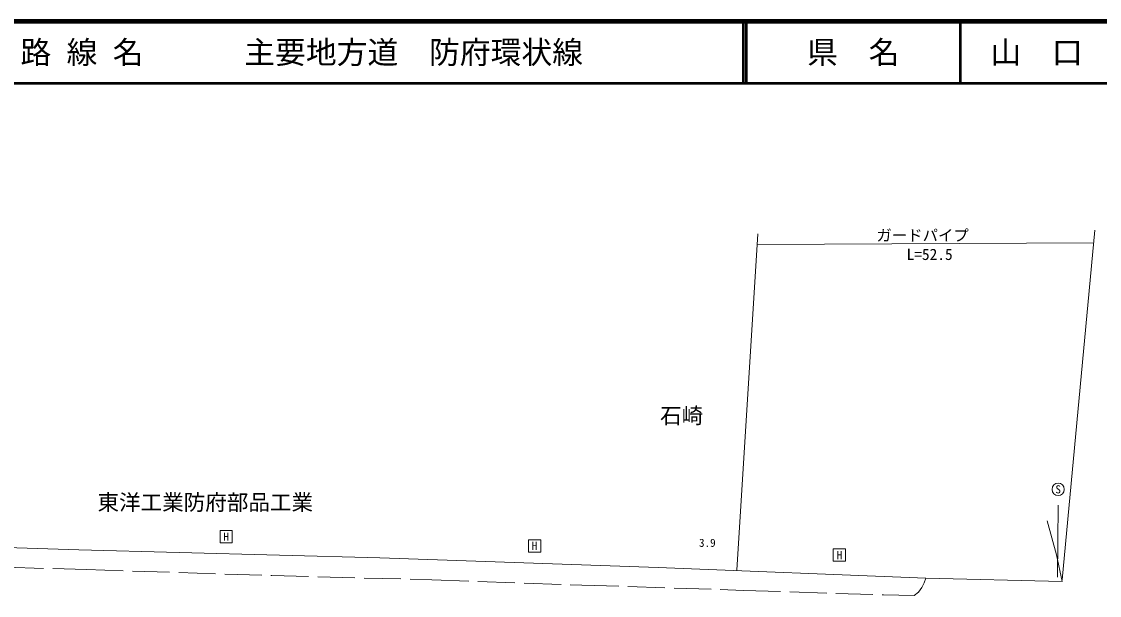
# Model space of a CAD drawing. Units: millimetres, scale not verified. Extents: x 40000 to 680000, y 20000 to 380000.
# Drawn here: x 180565 to 355600, y 286775 to 380000 of the extents above; entities that cross this region are included whole.
import ezdxf
from ezdxf.enums import TextEntityAlignment as Align

# ---------------------------------------------------------------- set-up
doc = ezdxf.new("R2010")
doc.units = ezdxf.units.MM
doc.header["$LTSCALE"] = 1000
doc.linetypes.add('DASHED', pattern=[7.5, 6, -1.5])
for name, color, linetype, lineweight in [('M-BGD', 7, 'Continuous', 13), ('M-BGD-EXST', 7, 'Continuous', 13), ('M-STR-HTXT', 7, 'Continuous', 13), ('M-TTL', 2, 'Continuous', 140), ('M-TTL-LINE', 7, 'Continuous', 50)]:
    doc.layers.add(name, color=color, linetype=linetype, lineweight=lineweight)
doc.layers.add('M-BMK-HTXT', color=7, linetype='Continuous')
doc.layers.add('M-TTL-TXT', color=7, linetype='Continuous')
doc.styles.add('ＭＳ ゴシック', font='')
doc.styles.get('ＭＳ ゴシック').set_extended_font_data('MS Gothic')

msp = doc.modelspace()

# ---------------------------------------------------------------- linework, layer by layer
at = {"layer": 'M-BGD'}
for points in [[(327387, 289562), (349541, 289040), (348654, 293384), (347120, 298870)], [(327387, 289562), (283966, 291342), (238740, 292864), (189841, 294196), (147808, 295536), (119270, 296366), (106444, 296670), (100760, 296670), (95619, 296409), (91562, 296192), (86963, 295737), (82971, 295303), (78827, 294717), (72927, 293741), (67715, 292642)]]:
    msp.add_lwpolyline(points, dxfattribs=at)
at = {"layer": 'M-BGD', "linetype": 'DASHED'}
msp.add_lwpolyline([(68305, 289721), (76053, 291123), (82311, 292064), (88830, 292780), (96505, 293289), (104158, 293451), (111948, 293289), (128940, 292850), (155648, 292020), (191087, 290968), (221180, 289996), (247182, 289325), (271540, 288452), (297815, 287602), (320537, 286852), (325492, 286775), (326233, 287295), (326754, 288055), (327134, 288816), (327387, 289562)], dxfattribs=at)
at = {"layer": 'M-BGD-EXST'}
msp.add_line((348874, 301461), (348781, 289760), dxfattribs=at)
for points in [[(212791, 295328), (214791, 295328), (214791, 297328), (212791, 297328)], [(262874, 293829), (264874, 293829), (264874, 295829), (262874, 295829)], [(312383, 292324), (314383, 292324), (314383, 294324), (312383, 294324)]]:
    msp.add_lwpolyline(points, close=True, dxfattribs=at)
msp.add_circle((348899, 304012), 1000, dxfattribs=at)
at = {"layer": 'M-STR-HTXT'}
for p, q in [((300107, 345524), (296722, 290882)), ((354861, 346115), (349571, 289319)), ((299999, 343781), (354667, 344034))]:
    msp.add_line(p, q, dxfattribs=at)
at = {"layer": 'M-TTL'}
msp.add_line((680000, 380000), (40000, 380000), dxfattribs=at)
at = {"layer": 'M-TTL-LINE'}
for p, q in [((297750, 380000), (297750, 370000)), ((298250, 380000), (298250, 370000)), ((333000, 380000), (333000, 370000)), ((40000, 370000), (680000, 370000))]:
    msp.add_line(p, q, dxfattribs=at)

# ---------------------------------------------------------------- texts
at = {"layer": 'M-BGD-EXST', "style": 'ＭＳ ゴシック'}
for s, p in [('S', (348899, 304012)), ('H', (213791, 296328)), ('H', (263874, 294829)), ('H', (313383, 293324))]:
    msp.add_text(s, height=1320, dxfattribs=at).set_placement(p, align=Align.MIDDLE_CENTER)
at = {"layer": 'M-BMK-HTXT', "style": 'ＭＳ ゴシック'}
for s, height, p in [('石崎', 2566, (287754, 315989)), ('東洋工業防府部品工業', 2566, (210400, 301906)), ('3.9', 1320, (291930, 295327))]:
    msp.add_text(s, height=height, dxfattribs=at).set_placement(p, align=Align.MIDDLE_CENTER)
at = {"layer": 'M-STR-HTXT', "style": 'ＭＳ ゴシック'}
for s, p in [('ガードパイプ', (326882, 345267)), ('L=52.5', (328022, 342184))]:
    msp.add_text(s, height=1833, dxfattribs=at).set_placement(p, align=Align.MIDDLE_CENTER)
at = {"layer": 'M-TTL-TXT', "style": 'ＭＳ ゴシック'}
for s, p in [('路 線 名', (180380, 375000)), ('主要地方道\u3000防府環状線', (216734, 375000))]:
    msp.add_text(s, height=3666, dxfattribs=at).set_placement(p, align=Align.MIDDLE_LEFT)
for s, p in [('県\u3000名', (315625, 375000)), ('山\u3000口\u3000県', (350375, 375000))]:
    msp.add_text(s, height=3666, dxfattribs=at).set_placement(p, align=Align.MIDDLE_CENTER)

doc.saveas('drawing.dxf')
